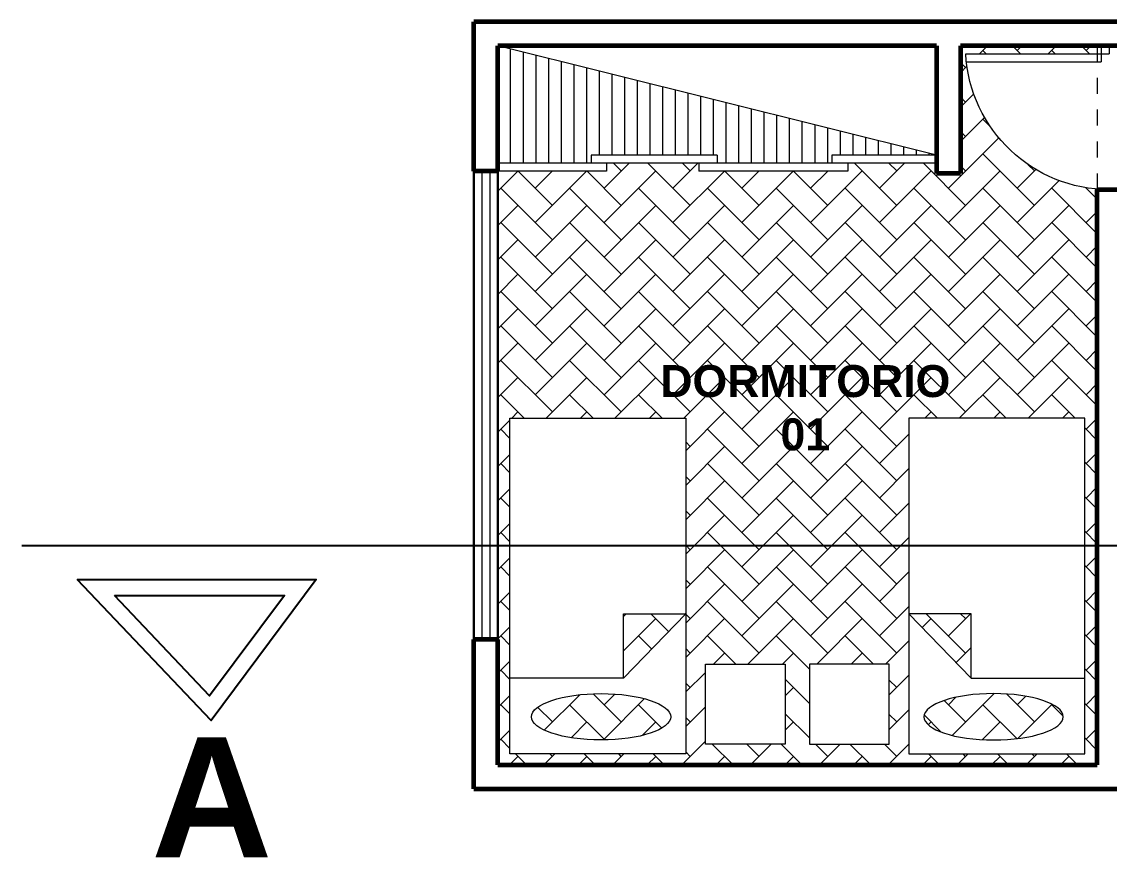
# Model space of a CAD drawing. Header units: millimetres. Extents: x 287 to 445, y 520 to 576.
# Drawn here: x 388.3 to 395.1, y 565.35 to 570.58 of the extents above; entities that cross this region are included whole.
import ezdxf

# ---------------------------------------------------------------- set-up
doc = ezdxf.new("R2010")
doc.units = ezdxf.units.MM
doc.header["$LTSCALE"] = 0.015
doc.linetypes.add('DASHED2', pattern=[9.525, 6.35, -3.175])
doc.layers.add('01 Corte', color=10, linetype='Continuous')
for name, color, linetype, lineweight in [('Muebles', 11, 'Continuous', 20), ('Muros', 41, 'Continuous', 60), ('Muros Bajos', 20, 'Continuous', 30), ('Proyecciones', 46, 'Continuous', 0), ('Puertas', 31, 'Continuous', 20), ('Texto', 133, 'Continuous', 20), ('Texturas', 38, 'Continuous', 0), ('Ventanas', 130, 'Continuous', 20)]:
    doc.layers.add(name, color=color, linetype=linetype, lineweight=lineweight)

# ---------------------------------------------------------------- blocks, each defined once
blk = doc.blocks.new('p04')
at = {"layer": 'Proyecciones', "linetype": 'DASHED2'}
for p, q in [((451.0947, 543.0787), (451.9947, 543.0787)), ((451.0947, 542.9287), (451.9947, 542.9287))]:
    blk.add_line(p, q, dxfattribs=at)
at = {"layer": 'Puertas'}
for p, q in [((451.1447, 543.9023), (451.1447, 543.0037)), ((451.1947, 543.8981), (451.1947, 543.0537)), ((451.0947, 543.0537), (451.1947, 543.0537)), ((451.0947, 543.0037), (451.1447, 543.0037))]:
    blk.add_line(p, q, dxfattribs=at)
blk.add_arc((451.0947, 543.0037), 0.9, 0, 86.81526, dxfattribs=at)
blk = doc.blocks.new('Cama P12')
at = {"layer": 'Muebles'}
for p, q in [((428.7934, 546.4088), (428.7934, 544.3088)), ((429.8934, 546.4088), (428.7934, 546.4088)), ((429.8934, 544.3088), (429.8934, 546.4088)), ((430.0164, 546.3476), (430.0164, 545.8476)), ((430.5164, 546.3476), (430.0164, 546.3476)), ((430.5164, 545.8476), (430.5164, 546.3476)), ((429.5037, 545.9346), (428.7934, 545.9346)), ((429.5037, 545.9346), (429.5037, 545.5315)), ((429.8934, 545.5315), (429.5037, 545.9346)), ((430.0164, 545.8476), (430.5164, 545.8476)), ((429.5037, 545.5315), (429.8934, 545.5315)), ((428.7934, 544.3088), (429.8934, 544.3088))]:
    blk.add_line(p, q, dxfattribs=at)
at = {"layer": 'Muebles', "extrusion": (0, 0, -1)}
blk.add_ellipse((429.3638, 546.1765), major_axis=(-0.4359, 0), ratio=0.332956, dxfattribs=at)

msp = doc.modelspace()

# ---------------------------------------------------------------- hatches: boundary and pattern name
at = {"layer": 'Muebles'}
h = msp.add_hatch(dxfattribs=at)
h.set_pattern_fill('LINE', color=256, scale=0.025, angle=90, style=0)
h.set_pattern_definition([(90, (-4.9632, 37.29303), (-0.079375, 5e-18), [])])
h.paths.add_polyline_path([(391.2762, 570.426), (391.2762, 569.6916), (391.8603, 569.6916), (391.8603, 569.7416), (392.6489, 569.7416), (392.6489, 569.6916), (393.3663, 569.6916), (393.3663, 569.7416), (394.0217, 569.7416)])
at = {"layer": 'Texturas'}
h = msp.add_hatch(dxfattribs=at)
h.set_pattern_fill('AR-HBONE', color=256, scale=0.0015, style=0)
h.set_pattern_definition([(135, (822.66971, 37.29303), (-2e-17, 0.215526147), [0.4572, -0.1524]), (45, (822.56195, 37.40079), (-2e-17, 0.215526147), [0.4572, -0.1524])])
h.paths.add_polyline_path([(391.2762, 569.6416), (391.957, 569.6416), (391.957, 569.6916), (392.5334, 569.6916), (392.5334, 569.6416), (393.4672, 569.6416), (393.4672, 569.6916), (394.0217, 569.6916), (394.0217, 569.626), (394.1717, 569.626), (394.1717, 570.426), (395.028, 570.426), (395.028, 570.376), (394.2044, 570.376, 0.374059), (395.028, 569.5291), (395.028, 565.926), (391.2762, 565.926), (391.2762, 566.7104)])
h.paths.add_polyline_path([(393.8494, 568.0947), (393.8494, 565.9947), (394.9494, 565.9947), (394.9494, 568.0947)], flags=16)
h.paths.add_polyline_path([(392.4518, 568.0947), (391.3518, 568.0947), (391.3518, 565.9947), (392.4518, 565.9947)], flags=16)
h.paths.add_polyline_path([(393.8494, 566.872), (394.2391, 566.4689), (394.2391, 566.872)], flags=0)
h.paths.add_polyline_path([(392.4518, 566.872), (392.0621, 566.872), (392.0621, 566.4689)], flags=0)
h.paths.add_polyline_path([(393.2264, 566.5559), (393.2264, 566.0559), (393.7264, 566.0559), (393.7264, 566.5559)], flags=16)
h.paths.add_polyline_path([(393.0748, 566.5559), (392.5748, 566.5559), (392.5748, 566.0559), (393.0748, 566.0559)], flags=16)
edge = h.paths.add_edge_path(flags=0)
edge.add_ellipse((394.379, 566.227), major_axis=(-0.4359, 0), ratio=0.332956, start_angle=0, end_angle=360, ccw=False)
edge = h.paths.add_edge_path(flags=0)
edge.add_ellipse((391.9221, 566.227), major_axis=(0.4359, 0), ratio=0.332956, start_angle=0, end_angle=360)
h.paths.add_polyline_path([(394.1177, 568.4525), (392.2831, 568.4525), (392.2831, 567.8949), (394.1177, 567.8949)], flags=24)

# ---------------------------------------------------------------- linework, layer by layer
at = {"layer": '01 Corte'}
msp.add_line((429.191, 567.2964), (388.296, 567.2964), dxfattribs=at)
msp.add_lwpolyline([(388.6425, 567.0855), (390.1396, 567.0855), (389.4809, 566.2036), (388.6425, 567.0855)], dxfattribs=at)
msp.add_lwpolyline([(388.8756, 566.9855), (389.9401, 566.9855), (389.4717, 566.3584)], close=True, dxfattribs=at)
at = {"layer": 'Muebles'}
for p, q in [((394.0217, 569.7416), (391.2762, 570.426)), ((394.0217, 569.6916), (391.2762, 569.6916)), ((391.8603, 569.7416), (391.8603, 569.6916)), ((392.6489, 569.7416), (391.8603, 569.7416)), ((391.957, 569.6916), (391.957, 569.6416)), ((392.5334, 569.6916), (392.5334, 569.6416)), ((392.6489, 569.7416), (392.6489, 569.6916)), ((394.0217, 569.7416), (393.3663, 569.7416)), ((393.3663, 569.7416), (393.3663, 569.6916)), ((393.4672, 569.6916), (393.4672, 569.6416)), ((391.957, 569.6416), (391.2762, 569.6416)), ((393.4672, 569.6416), (392.5334, 569.6416))]:
    msp.add_line(p, q, dxfattribs=at)
at = {"layer": 'Muros'}
for p, q in [((396.878, 570.576), (391.1262, 570.576)), ((391.1262, 569.6416), (391.1262, 570.576)), ((391.2762, 569.6416), (391.2762, 570.426)), ((394.0217, 570.426), (394.0217, 569.626)), ((394.1717, 570.426), (394.1717, 569.626)), ((397.028, 570.426), (394.1717, 570.426)), ((391.2762, 569.6416), (391.1262, 569.6416)), ((394.1717, 569.626), (394.0217, 569.626)), ((395.028, 565.926), (395.028, 569.526)), ((395.028, 569.526), (395.178, 569.526)), ((391.1262, 565.776), (391.1262, 566.7104)), ((391.2762, 566.7104), (391.1262, 566.7104)), ((391.2762, 565.926), (391.2762, 566.7104)), ((391.2762, 565.926), (395.028, 565.926)), ((391.1262, 565.776), (392.128, 565.776)), ((392.128, 565.776), (395.028, 565.776)), ((395.028, 565.776), (395.178, 565.776))]:
    msp.add_line(p, q, dxfattribs=at)
msp.add_lwpolyline([(394.0217, 570.426), (391.2762, 570.426)], dxfattribs=at)
at = {"layer": 'Muros Bajos'}
for p, q in [((391.1262, 566.7104), (391.1262, 569.6416)), ((391.2762, 569.6416), (391.2762, 566.7104))]:
    msp.add_line(p, q, dxfattribs=at)
at = {"layer": 'Ventanas'}
for p, q in [((391.1762, 569.6416), (391.1762, 566.7104)), ((391.2262, 569.6416), (391.2262, 566.7104))]:
    msp.add_line(p, q, dxfattribs=at)

# ---------------------------------------------------------------- block references
at = {"layer": 'Muebles', "xscale": -1, "rotation": 180}
msp.add_blockref('Cama P12', (-37.4416, 1112.4035), dxfattribs=at)
at = {"layer": 'Muebles', "rotation": 180.0000000000119}
msp.add_blockref('Cama P12', (823.7428, 1112.4035), dxfattribs=at)
at = {"layer": 'Puertas', "xscale": -1, "rotation": 90}
msp.add_blockref('p04', (938.1067, 1021.5207), dxfattribs=at)

# ---------------------------------------------------------------- texts
at = {"layer": 'Texto', "width": 1.072698}
for s, insert, char_height, attachment_point in [('{\\fArial|b1|i0|c0|p34;\\H2x;DORMITORIO 01}', (393.2004, 568.4275), 0.1, 2), ('{\\fArial|b1|i0|c0|p34;A}', (389.4855, 565.348), 0.75, 8)]:
    msp.add_mtext(s, dxfattribs=dict(at, insert=insert, char_height=char_height, attachment_point=attachment_point))

doc.saveas('drawing.dxf')
